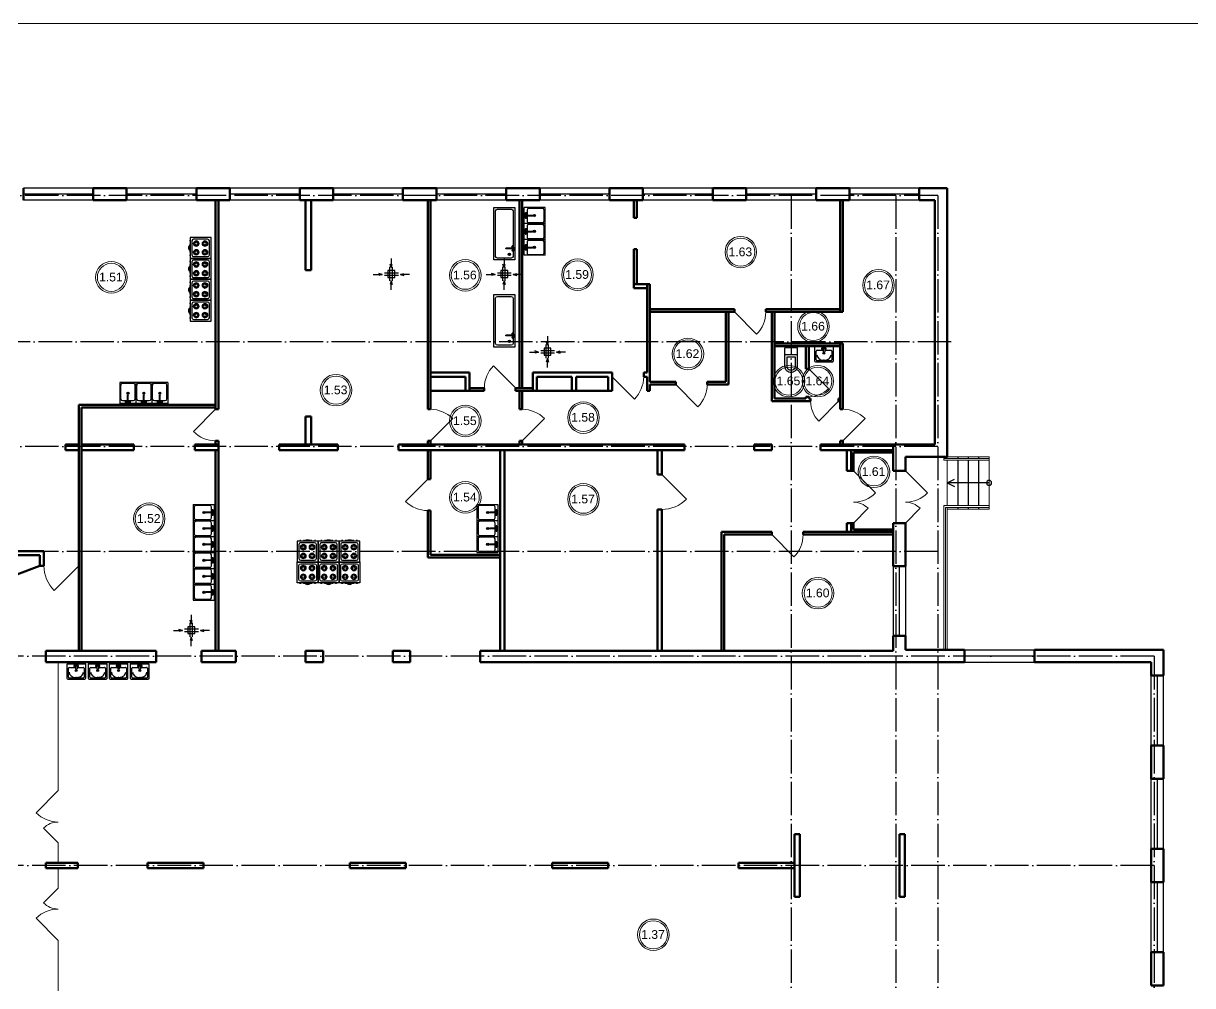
# Model space of a CAD drawing. Header units: millimetres. Extents: x 1982 to 10001982, y -1005230 to 4320529.
# Drawn here: x 2264955 to 2298470, y 1154784 to 1182350 of the extents above; entities that cross this region are included whole.
import ezdxf
from ezdxf.enums import TextEntityAlignment as Align

# ---------------------------------------------------------------- set-up
doc = ezdxf.new("R2010")
doc.units = ezdxf.units.MM
doc.linetypes.add('ACAD_ISO04W100', pattern=[30, 24, -3, 0, -3])
for name, color, linetype, lineweight in [('Level 50', 7, 'Continuous', 0), ('Двери', 250, 'Continuous', 5), ('Стены', 7, 'Continuous', 50)]:
    doc.layers.add(name, color=color, linetype=linetype, lineweight=lineweight)
for name, color, linetype in [('SANTEH', 7, 'Continuous'), ('Окна', 127, 'Continuous'), ('Оси', 30, 'Continuous'), ('размеры оси', 163, 'Continuous'), ('Сантехника', 7, 'Continuous')]:
    doc.layers.add(name, color=color, linetype=linetype)
doc.styles.add('Style-Arial', font='arial.ttf')

# ---------------------------------------------------------------- blocks, each defined once
blk = doc.blocks.new('Rac7')
at = {"color": 0}
for p, q in [((-39501, -24232), (-39501, -23830)), ((-39474, -23808), (-38988, -23808)), ((-39457, -23859), (-39457, -24115)), ((-39032, -23838), (-39430, -23838)), ((-39253, -24186), (-39253, -24094)), ((-39221, -23855), (-39241, -23855)), ((-39209, -24186), (-39209, -24094)), ((-39005, -24115), (-39005, -23859)), ((-39005, -23859), (-39005, -23859)), ((-38961, -23830), (-38961, -24232)), ((-38961, -24232), (-39501, -24232)), ((-39430, -24136), (-39253, -24136)), ((-39297, -24164), (-39253, -24164)), ((-39297, -24194), (-39297, -24164)), ((-39165, -24194), (-39297, -24194)), ((-39253, -24186), (-39209, -24186)), ((-39209, -24136), (-39032, -24136)), ((-39209, -24164), (-39165, -24164)), ((-39165, -24164), (-39165, -24194))]:
    blk.add_line(p, q, dxfattribs=at)
at = {"color": 0, "extrusion": (0, 0, -1)}
for centre, major_axis, start_param, end_param in [((-39474, -23830), (-27, 0), 0, 1.570796), ((-39430, -23859), (-27, 0), 0, 1.570796), ((-39430, -24115), (-27, 0), -1.570796, 0), ((-39241, -24007), (-194, 0), 0, 1.570796), ((-39231, -24104), (-25.3, 0), 0.552816, 2.588777), ((-39221, -24007), (-194, 0), 1.570796, 3.141593), ((-39032, -23859), (-27, 0), 1.570796, 3.141593), ((-39032, -24115), (-27, 0), -3.141593, -1.570796), ((-38988, -23830), (-27, 0), 1.570796, 3.141593)]:
    blk.add_ellipse(centre, major_axis=major_axis, ratio=0.785714, start_param=start_param, end_param=end_param, dxfattribs=at)
blk.add_ellipse((-39231, -24048), major_axis=(-27.9, 0), ratio=0.785714, dxfattribs=at)
blk = doc.blocks.new('WC With Cistern_103')
at = {"layer": 'SANTEH', "linetype": 'Continuous'}
for p, q in [((0, 170), (0, 700)), ((370, 700), (0, 700)), ((370, 170), (370, 700)), ((370, 500), (0, 500)), ((60, 425), (60, 170)), ((310, 425), (60, 425)), ((310, 170), (310, 425))]:
    blk.add_line(p, q, dxfattribs=at)
for points in [[(0, 170), (1, 151), (4, 133), (10, 115), (17, 97), (27, 81), (38, 66), (51, 52), (65, 40)], [(60, 170), (61, 158), (63, 146), (66, 135), (71, 124), (77, 114), (84, 104), (92, 96), (101, 88)], [(65, 40), (92, 23), (122, 10), (153, 3), (185, 0), (217, 3), (248, 10), (278, 23), (305, 40)], [(101, 88), (120, 76), (141, 67), (163, 62), (185, 60), (207, 62), (229, 67), (250, 76), (269, 88)], [(269, 88), (278, 96), (286, 104), (293, 114), (299, 124), (304, 135), (307, 146), (309, 158), (310, 170)], [(305, 40), (319, 52), (332, 66), (343, 81), (353, 97), (360, 115), (366, 133), (369, 151), (370, 170)]]:
    blk.add_lwpolyline(points, dxfattribs=at)
blk = doc.blocks.new('*U49')
at = {"layer": 'Level 50', "color": 7, "linetype": 'Continuous', "lineweight": 13}
blk.add_line((62.575, 29.2), (-61.075, 29.2), dxfattribs=at)
blk = doc.blocks.new('*U126')
at = {"layer": 'размеры оси', "color": 7}
for p, q in [((228, 300), (-229, 300)), ((-229, 300), (-229, -300)), ((-206, -170), (-206, 220)), ((156, 270), (-156, 270)), ((0, -39), (0, 24)), ((206, -170), (206, 220)), ((228, 300), (228, -300)), ((228, -300), (-229, -300)), ((-156, -220), (-8, -220)), ((-74, -251), (-75, -257)), ((-75, -257), (-74, -261)), ((-73, -245), (-74, -251)), ((-74, -261), (-74, -264)), ((-74, -264), (-72, -266)), ((-71, -270), (-74, -264)), ((-71, -239), (-73, -245)), ((-72, -266), (-70, -265)), ((-69, -234), (-71, -239)), ((-71, -270), (-69, -272)), ((-70, -265), (-67, -263)), ((-66, -230), (-69, -234)), ((-69, -272), (-66, -271)), ((-29, -272), (-69, -272)), ((-67, -263), (-65, -259)), ((-64, -228), (-66, -230)), ((-66, -271), (-63, -268)), ((-65, -259), (-63, -254)), ((-58, -224), (-64, -228)), ((-62, -227), (-64, -228)), ((-63, -254), (-61, -248)), ((-63, -268), (-60, -264)), ((-60, -229), (-62, -227)), ((-61, -248), (-60, -242)), ((-59, -232), (-60, -229)), ((-60, -242), (-59, -236)), ((-60, -264), (-57, -257)), ((-56, -224), (-58, -224)), ((-57, -257), (-55, -250)), ((-54, -225), (-56, -224)), ((-22, -243), (-56, -224)), ((-55, -250), (-53, -242)), ((-53, -229), (-54, -225)), ((-52, -235), (-53, -229)), ((-53, -242), (-52, -235)), ((-29, -272), (-28, -272)), ((-28, -272), (-26, -270)), ((-27, -271), (-26, -273)), ((-26, -270), (-24, -267)), ((-18, -272), (-26, -270)), ((-26, -273), (-22, -281)), ((-24, -267), (-22, -263)), ((23, -8), (-23, -8)), ((-20, -244), (-22, -243)), ((-22, -263), (-21, -259)), ((-22, -281), (-16, -287)), ((-21, -259), (-20, -254)), ((-16, -242), (-20, -246)), ((-20, -247), (-20, -244)), ((-12, -249), (-20, -247)), ((-20, -250), (-20, -247)), ((-20, -254), (-20, -250)), ((-8, -238), (-16, -242)), ((-16, -287), (-8, -291)), ((-12, -256), (-15, -265)), ((-15, -265), (-12, -273)), ((-8, -253), (-12, -256)), ((-12, -273), (-4, -279)), ((-10, -64), (-8, -59)), ((-8, -70), (-10, -64)), ((-8, -260), (-10, -265)), ((-10, -265), (-8, -270)), ((-8, -59), (-7, -54)), ((-8, -59), (-3, -55)), ((-8, -64), (-7, -60)), ((-8, -265), (-8, -64)), ((-8, -238), (-8, -238)), ((-8, -265), (-7, -270)), ((-8, -270), (-3, -274)), ((-8, -291), (0, -293)), ((-7, -54), (-2, -51)), ((-7, -60), (-2, -57)), ((-7, -270), (-2, -273)), ((-4, -279), (5, -279)), ((-3, -55), (4, -55)), ((-3, -274), (3, -274)), ((-2, -51), (3, -51)), ((-2, -57), (3, -57)), ((-2, -273), (3, -273)), ((0, -293), (9, -291)), ((3, -51), (7, -54)), ((3, -57), (7, -60)), ((3, -274), (8, -270)), ((3, -273), (7, -270)), ((4, -55), (9, -59)), ((5, -279), (12, -273)), ((9, -59), (7, -54)), ((7, -60), (9, -64)), ((7, -270), (9, -265)), ((8, -270), (10, -265)), ((9, -59), (11, -64)), ((9, -265), (9, -64)), ((11, -64), (9, -70)), ((9, -220), (156, -220)), ((17, -242), (9, -238)), ((9, -238), (9, -238)), ((12, -256), (9, -253)), ((10, -265), (9, -260)), ((9, -291), (17, -287)), ((15, -265), (12, -256)), ((12, -273), (15, -265)), ((13, -249), (20, -247)), ((21, -246), (17, -242)), ((17, -287), (23, -281)), ((19, -272), (26, -270)), ((21, -244), (20, -247)), ((20, -247), (20, -250)), ((20, -250), (21, -254)), ((22, -243), (21, -244)), ((21, -254), (22, -259)), ((22, -243), (56, -224)), ((22, -259), (23, -263)), ((23, -263), (25, -267)), ((23, -281), (27, -273)), ((25, -267), (27, -270)), ((27, -270), (28, -272)), ((27, -273), (27, -271)), ((28, -272), (30, -272)), ((30, -272), (69, -272)), ((54, -225), (53, -229)), ((53, -229), (53, -235)), ((53, -235), (54, -242)), ((56, -224), (54, -225)), ((54, -242), (55, -250)), ((55, -250), (58, -257)), ((59, -224), (56, -224)), ((58, -257), (61, -264)), ((59, -224), (64, -228)), ((60, -232), (59, -236)), ((59, -236), (60, -242)), ((61, -229), (60, -232)), ((60, -242), (61, -248)), ((62, -227), (61, -229)), ((61, -248), (63, -254)), ((61, -264), (64, -268)), ((64, -228), (62, -227)), ((63, -254), (66, -259)), ((67, -230), (64, -228)), ((64, -268), (67, -271)), ((66, -259), (68, -263)), ((69, -234), (67, -230)), ((67, -271), (69, -272)), ((68, -263), (70, -265)), ((71, -239), (69, -234)), ((69, -272), (71, -270)), ((70, -265), (73, -266)), ((73, -245), (71, -239)), ((71, -270), (74, -264)), ((75, -251), (73, -245)), ((73, -266), (74, -264)), ((74, -264), (75, -261)), ((75, -257), (75, -251)), ((75, -261), (75, -257))]:
    blk.add_line(p, q, dxfattribs=at)
for radius in [31.7, 22.6]:
    blk.add_circle((0, -8), radius, dxfattribs=at)
for centre, radius, start, end in [((-156, 220), 50, 90, 180), ((156, 220), 50, 360, 90), ((-156, -170), 50, 180, 270), ((-86, -234), 27.2, 355.1439, 4.8561), ((156, -170), 50, 270, 360)]:
    blk.add_arc(centre, radius, start, end, dxfattribs=at)
blk = doc.blocks.new('*U127')
at = {"layer": 'размеры оси', "color": 7}
for p, q in [((45, -419), (47, -415)), ((45, -425), (45, -419)), ((47, -429), (45, -425)), ((52, -413), (47, -415)), ((52, -430), (47, -429)), ((48, -419), (52, -413)), ((48, -425), (48, -419)), ((52, -430), (48, -425)), ((50, -419), (53, -415)), ((50, -425), (50, -419)), ((53, -429), (50, -425)), ((52, -413), (58, -411)), ((58, -432), (52, -430)), ((53, -415), (58, -413)), ((58, -430), (53, -429)), ((58, -411), (63, -413)), ((258, -413), (58, -413)), ((258, -430), (58, -430)), ((63, -430), (58, -432)), ((124, -590), (169, -590)), ((146, -558), (146, -622)), ((217, -363), (221, -358)), ((217, -363), (217, -366)), ((217, -366), (219, -368)), ((236, -400), (217, -366)), ((236, -444), (217, -478)), ((219, -476), (217, -478)), ((217, -478), (217, -481)), ((217, -481), (221, -486)), ((219, -368), (223, -369)), ((223, -475), (219, -476)), ((221, -358), (220, -360)), ((220, -360), (222, -362)), ((222, -482), (220, -484)), ((220, -484), (221, -486)), ((223, -356), (221, -358)), ((221, -486), (223, -488)), ((222, -362), (225, -363)), ((225, -481), (222, -482)), ((227, -353), (223, -356)), ((223, -369), (228, -369)), ((228, -475), (223, -475)), ((223, -488), (227, -491)), ((225, -363), (230, -363)), ((232, -351), (227, -353)), ((227, -491), (232, -493)), ((228, -369), (235, -369)), ((235, -475), (228, -475)), ((230, -363), (235, -362)), ((235, -482), (230, -481)), ((235, -405), (231, -413)), ((231, -413), (231, -413)), ((231, -430), (231, -431)), ((231, -431), (235, -438)), ((238, -349), (232, -351)), ((232, -493), (238, -495)), ((235, -362), (241, -361)), ((235, -369), (243, -367)), ((239, -402), (235, -405)), ((235, -438), (239, -442)), ((243, -477), (235, -475)), ((241, -483), (235, -482)), ((236, -400), (237, -401)), ((237, -443), (236, -444)), ((237, -401), (240, -402)), ((240, -442), (237, -443)), ((244, -348), (238, -349)), ((238, -495), (244, -496)), ((242, -409), (240, -402)), ((240, -402), (243, -402)), ((242, -434), (240, -442)), ((243, -442), (240, -442)), ((241, -361), (247, -359)), ((247, -485), (241, -483)), ((243, -367), (250, -365)), ((243, -402), (247, -402)), ((247, -442), (243, -442)), ((250, -479), (243, -477)), ((250, -347), (244, -348)), ((244, -496), (250, -497)), ((249, -410), (246, -413)), ((246, -430), (249, -434)), ((247, -359), (252, -357)), ((247, -402), (252, -401)), ((252, -443), (247, -442)), ((252, -487), (247, -485)), ((258, -407), (249, -410)), ((249, -434), (258, -437)), ((254, -347), (250, -347)), ((250, -365), (257, -362)), ((257, -482), (250, -479)), ((250, -497), (254, -497)), ((252, -357), (256, -354)), ((252, -401), (256, -399)), ((256, -445), (252, -443)), ((256, -490), (252, -487)), ((258, -412), (253, -413)), ((253, -430), (258, -432)), ((258, -348), (254, -347)), ((254, -497), (258, -496)), ((256, -354), (259, -352)), ((256, -399), (260, -398)), ((260, -446), (256, -445)), ((259, -492), (256, -490)), ((257, -362), (262, -359)), ((262, -485), (257, -482)), ((259, -350), (258, -348)), ((263, -351), (258, -348)), ((267, -410), (258, -407)), ((264, -414), (258, -412)), ((263, -415), (258, -413)), ((258, -430), (263, -429)), ((258, -432), (264, -430)), ((258, -437), (267, -434)), ((263, -493), (258, -496)), ((258, -496), (259, -494)), ((259, -352), (259, -350)), ((259, -494), (259, -492)), ((260, -398), (263, -396)), ((263, -448), (260, -446)), ((262, -359), (265, -356)), ((265, -488), (262, -485)), ((265, -353), (263, -351)), ((263, -396), (265, -394)), ((265, -403), (263, -396)), ((266, -419), (263, -415)), ((263, -429), (266, -425)), ((265, -441), (263, -448)), ((265, -450), (263, -448)), ((263, -493), (265, -491)), ((266, -395), (264, -395)), ((267, -419), (264, -414)), ((264, -430), (267, -425)), ((264, -449), (266, -449)), ((265, -356), (265, -353)), ((265, -392), (265, -353)), ((265, -394), (265, -392)), ((265, -452), (265, -450)), ((265, -452), (265, -491)), ((265, -491), (265, -488)), ((274, -399), (266, -395)), ((266, -425), (266, -419)), ((266, -449), (274, -445)), ((272, -417), (267, -410)), ((267, -425), (267, -419)), ((267, -434), (272, -427)), ((272, -427), (272, -417)), ((280, -405), (274, -399)), ((274, -445), (280, -438)), ((284, -413), (280, -405)), ((280, -438), (284, -431)), ((286, -422), (284, -413)), ((284, -431), (286, -422))]:
    blk.add_line(p, q, dxfattribs=at)
at = {"layer": 'размеры оси', "color": 7, "flags": 128}
for points in [[(-200, 700), (200, 700)], [(-250, -650), (-250, 650)], [(250, 650), (250, -650)], [(200, -700), (-200, -700)]]:
    blk.add_lwpolyline(points, dxfattribs=at)
at = {"layer": 'размеры оси', "color": 7}
for radius in [31.7, 22.6]:
    blk.add_circle((146, -590), radius, dxfattribs=at)
at = {"layer": 'размеры оси', "color": 7, "extrusion": (0, 0, -1)}
for centre, start, end in [((200, 650), 0, 90), ((-200, 650), 90, 180), ((200, -650), 270, 0), ((-200, -650), 180, 270)]:
    blk.add_arc(centre, 50, start, end, dxfattribs=at)
at = {"layer": 'размеры оси', "color": 7}
blk.add_arc((227, -508), 27.2, 85.1439, 94.8561, dxfattribs=at)
blk.add_3dface([(300, 750), (300, -750), (-300, -750), (-300, 750)], dxfattribs=at)
blk = doc.blocks.new('*U128')
at = {"layer": 'размеры оси', "color": 7}
for p, q in [((-6, 449), (-6, 191)), ((-259, -5), (-361, 25)), ((-196, 42), (203, 42)), ((-39, -186), (-39, 212)), ((-6, 191), (-36, 293)), ((-6, 191), (24, 293)), ((31, -186), (31, 212)), ((259, -5), (361, 25)), ((-517, -5), (-259, -5)), ((-259, -5), (-361, -35)), ((-196, -29), (203, -29)), ((-6, -191), (-36, -293)), ((-6, -449), (-6, -191)), ((-6, -191), (24, -293)), ((517, -5), (259, -5)), ((259, -5), (361, -35))]:
    blk.add_line(p, q, dxfattribs=at)
blk.add_3dface([(-102, -94), (98, -94), (98, 106), (-102, 106)], dxfattribs=at)
blk = doc.blocks.new('*U129')
at = {"layer": 'размеры оси', "color": 7}
for p, q in [((-300, 320), (-300, -280)), ((300, 320), (-300, 320)), ((-250, 220), (-250, -180)), ((200, 270), (-200, 270)), ((250, -180), (250, 220)), ((300, -280), (300, 320)), ((-300, -280), (300, -280)), ((-226, -280), (-226, -292)), ((-226, -292), (-195, -292)), ((-222, -292), (-222, -280)), ((-210, -292), (-210, -280)), ((-200, -230), (200, -230)), ((-199, -292), (-199, -280)), ((-195, -292), (-195, -280)), ((-121, -280), (-121, -292)), ((-121, -292), (-89, -292)), ((-116, -292), (-116, -280)), ((-105, -292), (-105, -280)), ((-94, -292), (-94, -280)), ((-89, -292), (-89, -280)), ((-77, -291), (-80, -280)), ((-60, -306), (-77, -291)), ((-63, -287), (-66, -280)), ((-47, -299), (-63, -287)), ((-33, -316), (-60, -306)), ((-25, -306), (-47, -299)), ((0, -320), (-33, -316)), ((0, -309), (-25, -306)), ((-16, -280), (-16, -292)), ((-16, -292), (16, -292)), ((-11, -292), (-11, -280)), ((0, -292), (0, -280)), ((25, -306), (0, -309)), ((33, -316), (0, -320)), ((11, -292), (11, -280)), ((16, -292), (16, -280)), ((47, -299), (25, -306)), ((60, -306), (33, -316)), ((63, -287), (47, -299)), ((77, -291), (60, -306)), ((66, -280), (63, -287)), ((77, -291), (80, -280)), ((89, -280), (89, -292)), ((89, -292), (121, -292)), ((94, -292), (94, -280)), ((105, -292), (105, -280)), ((116, -292), (116, -280)), ((121, -292), (121, -280)), ((195, -280), (195, -292)), ((195, -292), (226, -292)), ((199, -292), (199, -280)), ((211, -292), (211, -280)), ((222, -292), (222, -280)), ((226, -292), (226, -280))]:
    blk.add_line(p, q, dxfattribs=at)
for centre in [(-125, 145), (125, 145), (-125, -105), (125, -105)]:
    blk.add_circle(centre, 75, dxfattribs=at)
for centre, radius, start, end in [((-200, 220), 50, 90, 180), ((-125, 145), 73.8, 90, 270), ((-125, 145), 41.3, 90, 270), ((-125, 145), 73.8, 270, 90), ((-125, 145), 41.3, 270, 90), ((125, 145), 73.8, 90, 270), ((125, 145), 41.3, 90, 270), ((125, 145), 73.8, 270, 90), ((125, 145), 41.3, 270, 90), ((200, 220), 50, 0, 90), ((-200, -180), 50, 180, 270), ((-125, -105), 73.8, 90, 270), ((-125, -105), 41.3, 90, 270), ((-125, -105), 73.8, 270, 90), ((-125, -105), 41.3, 270, 90), ((125, -105), 73.8, 90, 270), ((125, -105), 41.3, 90, 270), ((125, -105), 73.8, 270, 90), ((125, -105), 41.3, 270, 90), ((200, -180), 50, 270, 0)]:
    blk.add_arc(centre, radius, start, end, dxfattribs=at)

msp = doc.modelspace()

# ---------------------------------------------------------------- linework, layer by layer
for p, q in [((2291735.446, 1169934.059), (2291735.446, 1169884.059)), ((2291735.446, 1169834.059), (2291735.446, 1168534.059)), ((2292035.446, 1169934.059), (2292035.446, 1169884.059)), ((2292035.446, 1169834.059), (2292035.446, 1168534.059)), ((2292335.446, 1169934.059), (2292335.446, 1169884.059)), ((2292335.446, 1169834.059), (2292335.446, 1168534.059)), ((2291435.446, 1169184.059), (2291645.464, 1169290.138)), ((2292635.446, 1169184.059), (2291435.446, 1169184.059)), ((2291435.446, 1169184.059), (2291645.464, 1169077.98)), ((2291735.446, 1168484.059), (2291735.446, 1168434.059)), ((2292035.446, 1168484.059), (2292035.446, 1168434.059)), ((2292335.446, 1168484.059), (2292335.446, 1168434.059)), ((2291435.446, 1164404.059), (2292335.446, 1164404.059))]:
    msp.add_line(p, q)
at = {"color": 7, "linetype": 'Continuous', "lineweight": 13}
for centre, radius in [((2285519.135, 1175797.153), 452.013), ((2285519.135, 1175797.153), 402.013), ((2267477.155, 1175074.804), 452.013), ((2267477.155, 1175074.804), 402.013), ((2277622.368, 1175134.225), 452.013), ((2277622.368, 1175134.225), 402.013), ((2280839.22, 1175148.956), 452.013), ((2280839.22, 1175148.956), 402.013), ((2289466.838, 1174850.513), 452.013), ((2289466.838, 1174850.513), 402.013), ((2287601.56, 1173667.181), 452.013), ((2287601.56, 1173667.181), 402.013), ((2284003.229, 1172881.43), 452.013), ((2284003.229, 1172881.43), 402.013), ((2286898.67, 1172099.883), 452.013), ((2286898.67, 1172099.883), 402.013), ((2287726.794, 1172099.883), 452.013), ((2287726.794, 1172099.883), 402.013), ((2273917.404, 1171841.925), 452.013), ((2273917.404, 1171841.925), 402.013), ((2277622.368, 1170959.479), 452.013), ((2277622.368, 1170959.479), 402.013), ((2281009.714, 1171057.799), 452.013), ((2281009.714, 1171057.799), 402.013), ((2289336.597, 1169501.711), 452.013), ((2289336.597, 1169501.711), 402.013), ((2277622.368, 1168771.921), 452.013), ((2277622.368, 1168771.921), 402.013), ((2281009.714, 1168716.816), 452.013), ((2281009.714, 1168716.816), 402.013), ((2268561.791, 1168159.026), 452.013), ((2268561.791, 1168159.026), 402.013), ((2287734.495, 1166026.747), 452.013), ((2287734.495, 1166026.747), 402.013), ((2283014.978, 1156240.072), 452.013), ((2283014.978, 1156240.072), 402.013)]:
    msp.add_circle(centre, radius, dxfattribs=at)
at = {"extrusion": (0, 0, -1)}
msp.add_circle((-2292635.446, 1169184.059), 73.64, dxfattribs=at)
at = {"layer": 'Двери'}
for p, q in [((2285335.446, 1174084.059), (2285971.842, 1173447.663)), ((2279069.058, 1171904.059), (2278432.662, 1172540.455)), ((2287465.446, 1172454.059), (2288031.132, 1171888.374)), ((2281835.446, 1172224.059), (2282471.842, 1171587.663)), ((2283655.446, 1172004.059), (2284291.842, 1171367.663)), ((2288319.058, 1171524.059), (2287753.372, 1170958.374)), ((2270465.446, 1171294.059), (2269829.05, 1170657.663)), ((2276625.446, 1170394.059), (2277261.842, 1171030.455)), ((2279255.446, 1170394.059), (2279891.842, 1171030.455)), ((2288445.446, 1170394.059), (2289081.842, 1171030.455)), ((2283255.446, 1169424.059), (2283962.553, 1168716.953)), ((2288745.446, 1169534.059), (2289381.842, 1168897.663)), ((2290235.446, 1169534.059), (2290871.842, 1168897.663)), ((2276545.446, 1169294.059), (2275909.05, 1168657.663)), ((2288745.446, 1168034.059), (2289169.71, 1168458.323)), ((2290235.446, 1168034.059), (2290659.71, 1168458.323)), ((2286405.446, 1167704.059), (2287041.842, 1167067.663)), ((2286405.446, 1167704.059), (2287041.842, 1167067.663)), ((2266545.446, 1166814.067), (2265838.339, 1166106.961)), ((2265955.446, 1160370.549), (2265955.446, 1164054.059)), ((2265955.446, 1160370.549), (2265319.05, 1159734.153)), ((2265955.446, 1158870.549), (2265531.182, 1159294.813)), ((2265955.446, 1158304.059), (2265955.446, 1158870.549)), ((2265955.446, 1157577.569), (2265955.446, 1158144.059)), ((2265955.446, 1157577.569), (2265531.182, 1157153.305)), ((2265955.446, 1156077.569), (2265319.05, 1156713.965)), ((2265955.446, 1152394.059), (2265955.446, 1156077.569))]:
    msp.add_line(p, q, dxfattribs=at)
for centre, radius, start, end in [((2285335.446, 1174084.059), 900, 315, 0), ((2279069.058, 1171904.059), 900, 135, 180), ((2281835.446, 1172224.059), 900, 315, 0), ((2283655.446, 1172004.059), 900, 315, 0), ((2287465.446, 1172454.059), 800, 270, 315), ((2288319.058, 1171524.059), 800, 180, 225), ((2276625.446, 1170394.059), 900, 45, 90), ((2279255.446, 1170394.059), 900, 45, 90), ((2288445.446, 1170394.059), 900, 45, 90), ((2270465.446, 1171294.059), 900, 225, 270), ((2276545.446, 1169294.059), 900, 225, 270), ((2283255.446, 1169424.059), 1000, 270, 315), ((2288745.446, 1169534.059), 900, 270, 315), ((2290235.446, 1169534.059), 900, 270, 315), ((2288745.446, 1168034.059), 600, 45, 90), ((2290235.446, 1168034.059), 600, 45, 90), ((2286405.446, 1167704.059), 900, 315, 0), ((2286405.446, 1167704.059), 900, 315, 0), ((2266545.446, 1166814.067), 1000, 180, 225), ((2265955.446, 1160370.549), 900, 225, 270), ((2265955.446, 1158870.549), 600, 90, 135), ((2265955.446, 1156077.569), 900, 90, 135), ((2265955.446, 1157577.569), 600, 225, 270)]:
    msp.add_arc(centre, radius, start, end, dxfattribs=at)
at = {"layer": 'Окна'}
for p, q in [((2266955.446, 1177634.059), (2264955.446, 1177634.059)), ((2266955.446, 1177459.059), (2264955.446, 1177459.059)), ((2269915.446, 1177634.059), (2267915.446, 1177634.059)), ((2269915.446, 1177459.059), (2267915.446, 1177459.059)), ((2272875.446, 1177634.059), (2270875.446, 1177634.059)), ((2272875.446, 1177459.059), (2270875.446, 1177459.059)), ((2275835.446, 1177634.059), (2273835.446, 1177634.059)), ((2275835.446, 1177459.059), (2273835.446, 1177459.059)), ((2278795.446, 1177634.059), (2276795.446, 1177634.059)), ((2278795.446, 1177459.059), (2276795.446, 1177459.059)), ((2281755.446, 1177634.059), (2279755.446, 1177634.059)), ((2281755.446, 1177459.059), (2279755.446, 1177459.059)), ((2284715.446, 1177634.059), (2282715.446, 1177634.059)), ((2284715.446, 1177459.059), (2282715.446, 1177459.059)), ((2287675.446, 1177634.059), (2285675.446, 1177634.059)), ((2287675.446, 1177459.059), (2285675.446, 1177459.059)), ((2290635.446, 1177634.059), (2288635.446, 1177634.059)), ((2290635.446, 1177459.059), (2288635.446, 1177459.059)), ((2266955.446, 1177284.059), (2264955.446, 1177284.059)), ((2269915.446, 1177284.059), (2267915.446, 1177284.059)), ((2272875.446, 1177284.059), (2270875.446, 1177284.059)), ((2275835.446, 1177284.059), (2273835.446, 1177284.059)), ((2278795.446, 1177284.059), (2276795.446, 1177284.059)), ((2281755.446, 1177284.059), (2279755.446, 1177284.059)), ((2284715.446, 1177284.059), (2282715.446, 1177284.059)), ((2287675.446, 1177284.059), (2285675.446, 1177284.059)), ((2290635.446, 1177284.059), (2288635.446, 1177284.059)), ((2289885.446, 1167534.059), (2289885.446, 1168034.059)), ((2290235.446, 1167534.059), (2290235.446, 1168034.059)), ((2289885.446, 1166804.059), (2289885.446, 1164804.059)), ((2290060.446, 1166804.059), (2290060.446, 1164804.059)), ((2290235.446, 1166804.059), (2290235.446, 1164804.059)), ((2291935.446, 1164404.059), (2293935.446, 1164404.059)), ((2291935.446, 1164229.059), (2293935.446, 1164229.059)), ((2291935.446, 1164054.059), (2293935.446, 1164054.059)), ((2297285.446, 1161664.059), (2297285.446, 1163664.059)), ((2297460.446, 1161664.059), (2297460.446, 1163664.059)), ((2297635.446, 1161664.059), (2297635.446, 1163664.059)), ((2297285.446, 1158704.059), (2297285.446, 1160704.059)), ((2297460.446, 1158704.059), (2297460.446, 1160704.059)), ((2297635.446, 1158704.059), (2297635.446, 1160704.059)), ((2297285.446, 1155744.059), (2297285.446, 1157744.059)), ((2297460.446, 1155744.059), (2297460.446, 1157744.059)), ((2297635.446, 1155744.059), (2297635.446, 1157744.059))]:
    msp.add_line(p, q, dxfattribs=at)
at = {"layer": 'Оси', "linetype": 'ACAD_ISO04W100', "ltscale": 40}
for p, q in [((2291165.446, 1177424.059), (2206815.749, 1177424.059)), ((2286965.446, 1177424.059), (2286965.446, 1133402.682)), ((2289965.446, 1177424.059), (2289965.446, 1133402.682)), ((2291165.446, 1177424.059), (2291165.446, 1133402.682)), ((2291551.346, 1173224.059), (2206815.749, 1173224.059)), ((2291165.446, 1170224.059), (2206815.749, 1170224.059)), ((2291165.446, 1167224.059), (2206815.749, 1167224.059)), ((2297365.446, 1164224.059), (2206815.749, 1164224.059)), ((2297365.446, 1164224.059), (2297365.446, 1133402.682)), ((2297365.446, 1158224.059), (2206815.749, 1158224.059))]:
    msp.add_line(p, q, dxfattribs=at)
at = {"layer": 'размеры оси', "color": 7, "lineweight": 13}
for p, q in [((2291335.446, 1169884.059), (2292635.446, 1169884.059)), ((2291335.446, 1169834.059), (2291335.446, 1169884.059)), ((2291335.446, 1169834.059), (2292635.446, 1169834.059)), ((2291435.446, 1169934.059), (2292635.446, 1169934.059)), ((2291435.446, 1169934.059), (2291435.446, 1169884.059)), ((2291435.446, 1169834.059), (2291435.446, 1168534.059)), ((2292635.446, 1169934.059), (2292635.446, 1168434.059)), ((2291335.446, 1168534.059), (2292635.446, 1168534.059)), ((2291335.446, 1168534.059), (2291335.446, 1164404.059)), ((2291385.446, 1168484.059), (2292635.446, 1168484.059)), ((2291385.446, 1168484.059), (2291385.446, 1164404.059)), ((2291435.446, 1168484.059), (2291435.446, 1164404.059)), ((2291435.446, 1168434.059), (2292635.446, 1168434.059))]:
    msp.add_line(p, q, dxfattribs=at)
at = {"layer": 'Стены'}
for p, q in [((2264955.446, 1177284.059), (2264955.446, 1177634.059)), ((2267915.446, 1177634.059), (2266955.446, 1177634.059)), ((2266955.446, 1177284.059), (2266955.446, 1177634.059)), ((2267915.446, 1177284.059), (2267915.446, 1177634.059)), ((2270875.446, 1177634.059), (2269915.446, 1177634.059)), ((2269915.446, 1177284.059), (2269915.446, 1177634.059)), ((2270875.446, 1177284.059), (2270875.446, 1177634.059)), ((2273835.446, 1177634.059), (2272875.446, 1177634.059)), ((2272875.446, 1177284.059), (2272875.446, 1177634.059)), ((2273835.446, 1177284.059), (2273835.446, 1177634.059)), ((2276795.446, 1177634.059), (2275835.446, 1177634.059)), ((2275835.446, 1177284.059), (2275835.446, 1177634.059)), ((2276795.446, 1177284.059), (2276795.446, 1177634.059)), ((2279755.446, 1177634.059), (2278795.446, 1177634.059)), ((2278795.446, 1177284.059), (2278795.446, 1177634.059)), ((2279755.446, 1177284.059), (2279755.446, 1177634.059)), ((2282715.446, 1177634.059), (2281755.446, 1177634.059)), ((2281755.446, 1177284.059), (2281755.446, 1177634.059)), ((2282715.446, 1177284.059), (2282715.446, 1177634.059)), ((2285675.446, 1177634.059), (2284715.446, 1177634.059)), ((2284715.446, 1177284.059), (2284715.446, 1177634.059)), ((2285675.446, 1177284.059), (2285675.446, 1177634.059)), ((2288635.446, 1177634.059), (2287675.446, 1177634.059)), ((2287675.446, 1177284.059), (2287675.446, 1177634.059)), ((2288635.446, 1177284.059), (2288635.446, 1177634.059)), ((2291435.446, 1177634.059), (2290635.446, 1177634.059)), ((2290635.446, 1177284.059), (2290635.446, 1177634.059)), ((2291435.446, 1177634.059), (2291435.446, 1169934.059)), ((2267915.446, 1177284.059), (2266955.446, 1177284.059)), ((2270875.446, 1177284.059), (2269915.446, 1177284.059)), ((2270465.446, 1177284.059), (2270465.446, 1171294.059)), ((2270545.446, 1177284.059), (2270545.446, 1171294.059)), ((2273835.446, 1177284.059), (2272875.446, 1177284.059)), ((2273045.446, 1177284.059), (2273045.446, 1175284.059)), ((2273205.446, 1177284.059), (2273205.446, 1175284.059)), ((2276795.446, 1177284.059), (2275835.446, 1177284.059)), ((2276545.446, 1177284.059), (2276545.446, 1171294.059)), ((2276625.446, 1177284.059), (2276625.446, 1171294.059)), ((2279755.446, 1177284.059), (2278795.446, 1177284.059)), ((2279175.446, 1177284.059), (2279175.446, 1171904.059)), ((2279255.446, 1177284.059), (2279255.446, 1171904.059)), ((2282715.446, 1177284.059), (2281755.446, 1177284.059)), ((2282455.446, 1177284.059), (2282455.446, 1176784.059)), ((2282535.446, 1177284.059), (2282535.446, 1176784.059)), ((2285675.446, 1177284.059), (2284715.446, 1177284.059)), ((2288635.446, 1177284.059), (2287675.446, 1177284.059)), ((2288365.446, 1177284.059), (2288365.446, 1174084.059)), ((2288445.446, 1177284.059), (2288445.446, 1174084.059)), ((2291085.446, 1177284.059), (2290635.446, 1177284.059)), ((2291085.446, 1177284.059), (2291085.446, 1170284.059)), ((2282535.446, 1176784.059), (2282455.446, 1176784.059)), ((2282455.446, 1175884.059), (2282455.446, 1174764.059)), ((2282535.446, 1175884.059), (2282455.446, 1175884.059)), ((2282535.446, 1175884.059), (2282535.446, 1174884.059)), ((2273205.446, 1175284.059), (2273045.446, 1175284.059)), ((2282915.446, 1174884.059), (2282455.446, 1174884.059)), ((2282835.446, 1174764.059), (2282455.446, 1174764.059)), ((2282835.446, 1174884.059), (2282835.446, 1172344.059)), ((2282915.446, 1174884.059), (2282915.446, 1172084.059)), ((2285335.446, 1174164.059), (2282915.446, 1174164.059)), ((2285335.446, 1174084.059), (2282915.446, 1174084.059)), ((2285085.446, 1174084.059), (2285085.446, 1172084.059)), ((2285165.446, 1174084.059), (2285165.446, 1172004.059)), ((2285335.446, 1174084.059), (2285335.446, 1174164.059)), ((2288365.446, 1174164.059), (2286235.446, 1174164.059)), ((2286235.446, 1174084.059), (2286235.446, 1174164.059)), ((2288365.446, 1174084.059), (2286235.446, 1174084.059)), ((2286405.446, 1174084.059), (2286405.446, 1171524.059)), ((2286485.446, 1174084.059), (2286485.446, 1171604.059)), ((2288365.446, 1174084.059), (2288445.446, 1174084.059)), ((2288365.446, 1173184.059), (2286485.446, 1173184.059)), ((2288365.446, 1173104.059), (2286485.446, 1173104.059)), ((2287385.446, 1173104.059), (2287385.446, 1172454.059)), ((2287465.446, 1173104.059), (2287465.446, 1172454.059)), ((2288365.446, 1173184.059), (2288365.446, 1171294.059)), ((2288365.446, 1173184.059), (2288445.446, 1173184.059)), ((2288445.446, 1173184.059), (2288445.446, 1171294.059)), ((2277745.446, 1172344.059), (2276625.446, 1172344.059)), ((2277745.446, 1172344.059), (2277745.446, 1171824.059)), ((2281835.446, 1172344.059), (2279555.446, 1172344.059)), ((2279555.446, 1171824.059), (2279555.446, 1172344.059)), ((2281835.446, 1172344.059), (2281835.446, 1172224.059)), ((2282835.446, 1172344.059), (2282735.446, 1172344.059)), ((2282735.446, 1172344.059), (2282735.446, 1172224.059)), ((2287465.446, 1172454.059), (2287385.446, 1172454.059)), ((2277625.446, 1172224.059), (2276625.446, 1172224.059)), ((2277625.446, 1172224.059), (2277625.446, 1171824.059)), ((2280675.446, 1172224.059), (2279675.446, 1172224.059)), ((2279675.446, 1171824.059), (2279675.446, 1172224.059)), ((2280675.446, 1172224.059), (2280675.446, 1171824.059)), ((2281715.446, 1172224.059), (2280795.446, 1172224.059)), ((2280795.446, 1172224.059), (2280795.446, 1171824.059)), ((2281715.446, 1172224.059), (2281715.446, 1171824.059)), ((2281835.446, 1172224.059), (2281835.446, 1171824.059)), ((2282835.446, 1172224.059), (2282735.446, 1172224.059)), ((2282835.446, 1172224.059), (2282835.446, 1171824.059)), ((2283655.446, 1172084.059), (2282915.446, 1172084.059)), ((2283655.446, 1172004.059), (2282915.446, 1172004.059)), ((2282915.446, 1172004.059), (2282915.446, 1171824.059)), ((2283655.446, 1172084.059), (2283655.446, 1172004.059)), ((2285085.446, 1172084.059), (2284555.446, 1172084.059)), ((2284555.446, 1172084.059), (2284555.446, 1172004.059)), ((2285165.446, 1172004.059), (2284555.446, 1172004.059)), ((2278165.446, 1171824.059), (2276625.446, 1171824.059)), ((2278165.446, 1171904.059), (2277745.446, 1171904.059)), ((2278165.446, 1171904.059), (2278165.446, 1171824.059)), ((2279555.446, 1171904.059), (2279065.446, 1171904.059)), ((2279065.446, 1171904.059), (2279065.446, 1171824.059)), ((2279555.446, 1171824.059), (2279065.446, 1171824.059)), ((2279175.446, 1171824.059), (2279175.446, 1171294.059)), ((2279255.446, 1171824.059), (2279255.446, 1171294.059)), ((2281835.446, 1171824.059), (2279555.446, 1171824.059)), ((2282915.446, 1171824.059), (2282835.446, 1171824.059)), ((2270465.446, 1171424.059), (2266545.446, 1171424.059)), ((2266545.446, 1171424.059), (2266545.446, 1164374.059)), ((2270465.446, 1171344.059), (2266625.446, 1171344.059)), ((2266625.446, 1171344.059), (2266625.446, 1164374.059)), ((2287515.446, 1171524.059), (2286405.446, 1171524.059)), ((2287385.446, 1171604.059), (2286485.446, 1171604.059)), ((2287385.446, 1171654.059), (2287385.446, 1171604.059)), ((2287465.446, 1171654.059), (2287385.446, 1171654.059)), ((2287465.446, 1171654.059), (2287465.446, 1171604.059)), ((2287515.446, 1171604.059), (2287465.446, 1171604.059)), ((2287515.446, 1171604.059), (2287515.446, 1171524.059)), ((2288365.446, 1171604.059), (2288315.446, 1171604.059)), ((2288315.446, 1171604.059), (2288315.446, 1171524.059)), ((2288365.446, 1171524.059), (2288315.446, 1171524.059)), ((2270545.446, 1171294.059), (2270465.446, 1171294.059)), ((2273205.446, 1171084.059), (2273045.446, 1171084.059)), ((2273045.446, 1171084.059), (2273045.446, 1170284.059)), ((2273205.446, 1171084.059), (2273205.446, 1170284.059)), ((2276625.446, 1171294.059), (2276545.446, 1171294.059)), ((2279255.446, 1171294.059), (2279175.446, 1171294.059)), ((2288445.446, 1171294.059), (2288365.446, 1171294.059)), ((2270545.446, 1170394.059), (2270465.446, 1170394.059)), ((2270465.446, 1170394.059), (2270465.446, 1170284.059)), ((2270545.446, 1170394.059), (2270545.446, 1164374.059)), ((2276545.446, 1170394.059), (2276545.446, 1170284.059)), ((2276625.446, 1170394.059), (2276545.446, 1170394.059)), ((2276625.446, 1170394.059), (2276625.446, 1170284.059)), ((2279175.446, 1170394.059), (2279175.446, 1170284.059)), ((2279255.446, 1170394.059), (2279175.446, 1170394.059)), ((2279255.446, 1170394.059), (2279255.446, 1170284.059)), ((2288365.446, 1170394.059), (2288365.446, 1170284.059)), ((2288445.446, 1170394.059), (2288365.446, 1170394.059)), ((2288445.446, 1170394.059), (2288445.446, 1170284.059)), ((2266160.446, 1170284.059), (2266545.446, 1170284.059)), ((2266160.446, 1170284.059), (2266160.446, 1170124.059)), ((2266160.446, 1170124.059), (2266545.446, 1170124.059)), ((2266625.446, 1170284.059), (2268125.446, 1170284.059)), ((2266625.446, 1170124.059), (2268125.446, 1170124.059)), ((2268125.446, 1170284.059), (2268125.446, 1170124.059)), ((2269865.446, 1170284.059), (2269865.446, 1170124.059)), ((2269865.446, 1170284.059), (2270545.446, 1170284.059)), ((2269865.446, 1170124.059), (2270545.446, 1170124.059)), ((2270465.446, 1170124.059), (2270465.446, 1164374.059)), ((2272285.446, 1170284.059), (2272285.446, 1170124.059)), ((2272285.446, 1170284.059), (2273965.446, 1170284.059)), ((2272285.446, 1170124.059), (2273965.446, 1170124.059)), ((2273965.446, 1170284.059), (2273965.446, 1170124.059)), ((2275705.446, 1170284.059), (2283905.446, 1170284.059)), ((2275705.446, 1170284.059), (2275705.446, 1170124.059)), ((2275705.446, 1170124.059), (2283905.446, 1170124.059)), ((2276545.446, 1170124.059), (2276545.446, 1169294.059)), ((2276625.446, 1170124.059), (2276625.446, 1169294.059)), ((2278625.446, 1170124.059), (2278625.446, 1164374.059)), ((2278745.446, 1170124.059), (2278745.446, 1164374.059)), ((2283135.446, 1169424.059), (2283135.446, 1170124.059)), ((2283255.446, 1169424.059), (2283255.446, 1170124.059)), ((2283905.446, 1170284.059), (2283905.446, 1170124.059)), ((2285905.446, 1170284.059), (2286405.446, 1170284.059)), ((2285905.446, 1170284.059), (2285905.446, 1170124.059)), ((2285905.446, 1170124.059), (2286405.446, 1170124.059)), ((2286405.446, 1170284.059), (2286405.446, 1170124.059)), ((2287805.446, 1170284.059), (2291085.446, 1170284.059)), ((2287805.446, 1170284.059), (2287805.446, 1170124.059)), ((2287805.446, 1170124.059), (2289885.446, 1170124.059)), ((2288560.446, 1169534.059), (2288560.446, 1170124.059)), ((2288680.446, 1169534.059), (2288680.446, 1170124.059)), ((2288745.446, 1169534.059), (2288745.446, 1170059.059)), ((2288745.446, 1170059.059), (2289885.446, 1170059.059)), ((2289885.446, 1169534.059), (2289885.446, 1170284.059)), ((2291435.446, 1169934.059), (2290235.446, 1169934.059)), ((2290235.446, 1169534.059), (2290235.446, 1169934.059)), ((2283135.446, 1169424.059), (2283255.446, 1169424.059)), ((2288745.446, 1169534.059), (2288560.446, 1169534.059)), ((2289885.446, 1169534.059), (2290235.446, 1169534.059)), ((2276625.446, 1169294.059), (2276545.446, 1169294.059)), ((2276545.446, 1168394.059), (2276545.446, 1167044.059)), ((2276625.446, 1168394.059), (2276545.446, 1168394.059)), ((2276625.446, 1168394.059), (2276625.446, 1167124.059)), ((2283135.446, 1164374.059), (2283135.446, 1168424.059)), ((2283135.446, 1168424.059), (2283255.446, 1168424.059)), ((2283255.446, 1164374.059), (2283255.446, 1168424.059)), ((2288560.446, 1167784.059), (2288560.446, 1168034.059)), ((2288745.446, 1168034.059), (2288560.446, 1168034.059)), ((2288680.446, 1167784.059), (2288680.446, 1168034.059)), ((2288745.446, 1167849.059), (2288745.446, 1168034.059)), ((2289885.446, 1166804.059), (2289885.446, 1168034.059)), ((2289885.446, 1168034.059), (2290235.446, 1168034.059)), ((2290235.446, 1166804.059), (2290235.446, 1168034.059)), ((2284965.446, 1167784.059), (2286405.446, 1167784.059)), ((2284965.446, 1164374.059), (2284965.446, 1167784.059)), ((2285045.446, 1167704.059), (2286405.446, 1167704.059)), ((2285045.446, 1164374.059), (2285045.446, 1167704.059)), ((2286405.446, 1167784.059), (2286405.446, 1167704.059)), ((2287305.446, 1167784.059), (2289885.446, 1167784.059)), ((2287305.446, 1167784.059), (2287305.446, 1167704.059)), ((2287305.446, 1167704.059), (2289885.446, 1167704.059)), ((2288745.446, 1167849.059), (2289885.446, 1167849.059)), ((2264275.446, 1167234.059), (2265545.446, 1167234.059)), ((2264625.446, 1167114.059), (2265425.446, 1167114.059)), ((2265425.446, 1167114.059), (2265425.446, 1166814.059)), ((2265545.446, 1167234.059), (2265545.446, 1166814.059)), ((2276545.446, 1167044.059), (2278625.446, 1167044.059)), ((2276625.446, 1167124.059), (2278625.446, 1167124.059)), ((2265425.446, 1166814.059), (2264772.194, 1166562.541)), ((2265545.446, 1166814.059), (2265425.446, 1166814.059)), ((2289885.446, 1166804.059), (2290235.446, 1166804.059)), ((2289885.446, 1164374.059), (2289885.446, 1164804.059)), ((2289885.446, 1164804.059), (2290235.446, 1164804.059)), ((2290235.446, 1164404.059), (2290235.446, 1164804.059)), ((2265595.446, 1164374.059), (2268765.446, 1164374.059)), ((2265595.446, 1164054.059), (2265595.446, 1164374.059)), ((2268765.446, 1164374.059), (2268765.446, 1164054.059)), ((2270065.446, 1164374.059), (2271045.446, 1164374.059)), ((2270065.446, 1164374.059), (2270065.446, 1164054.059)), ((2271045.446, 1164374.059), (2271045.446, 1164054.059)), ((2273045.446, 1164374.059), (2273545.446, 1164374.059)), ((2273045.446, 1164374.059), (2273045.446, 1164054.059)), ((2273545.446, 1164374.059), (2273545.446, 1164054.059)), ((2275545.446, 1164374.059), (2276045.446, 1164374.059)), ((2275545.446, 1164374.059), (2275545.446, 1164054.059)), ((2276045.446, 1164374.059), (2276045.446, 1164054.059)), ((2278045.446, 1164374.059), (2289885.446, 1164374.059)), ((2278045.446, 1164374.059), (2278045.446, 1164054.059)), ((2291935.446, 1164404.059), (2290235.446, 1164404.059)), ((2291935.446, 1164404.059), (2291935.446, 1164054.059)), ((2297635.446, 1164404.059), (2293935.446, 1164404.059)), ((2293935.446, 1164404.059), (2293935.446, 1164054.059)), ((2297635.446, 1163664.059), (2297635.446, 1164404.059)), ((2265595.446, 1164054.059), (2268765.446, 1164054.059)), ((2270065.446, 1164054.059), (2271045.446, 1164054.059)), ((2273045.446, 1164054.059), (2273545.446, 1164054.059)), ((2275545.446, 1164054.059), (2276045.446, 1164054.059)), ((2278045.446, 1164054.059), (2291935.446, 1164054.059)), ((2291935.446, 1164054.059), (2290235.446, 1164054.059)), ((2293935.446, 1164054.059), (2297285.446, 1164054.059)), ((2297285.446, 1164054.059), (2293935.446, 1164054.059)), ((2297285.446, 1163664.059), (2297285.446, 1164054.059)), ((2297635.446, 1163664.059), (2297285.446, 1163664.059)), ((2297285.446, 1160704.059), (2297285.446, 1161664.059)), ((2297635.446, 1161664.059), (2297285.446, 1161664.059)), ((2297635.446, 1160704.059), (2297635.446, 1161664.059)), ((2297635.446, 1160704.059), (2297285.446, 1160704.059)), ((2287055.446, 1157324.059), (2287055.446, 1159124.059)), ((2287055.446, 1159124.059), (2287215.446, 1159124.059)), ((2287215.446, 1157324.059), (2287215.446, 1159124.059)), ((2290065.446, 1157324.059), (2290065.446, 1159124.059)), ((2290065.446, 1159124.059), (2290225.446, 1159124.059)), ((2290225.446, 1157324.059), (2290225.446, 1159124.059)), ((2297285.446, 1157744.059), (2297285.446, 1158704.059)), ((2297635.446, 1158704.059), (2297285.446, 1158704.059)), ((2297635.446, 1157744.059), (2297635.446, 1158704.059)), ((2265595.446, 1158144.059), (2265595.446, 1158304.059)), ((2266515.446, 1158304.059), (2265595.446, 1158304.059)), ((2266515.446, 1158144.059), (2266515.446, 1158304.059)), ((2268515.446, 1158144.059), (2268515.446, 1158304.059)), ((2268515.446, 1158304.059), (2270115.446, 1158304.059)), ((2270115.446, 1158144.059), (2270115.446, 1158304.059)), ((2274315.446, 1158144.059), (2274315.446, 1158304.059)), ((2274315.446, 1158304.059), (2275915.446, 1158304.059)), ((2275915.446, 1158144.059), (2275915.446, 1158304.059)), ((2280115.446, 1158144.059), (2280115.446, 1158304.059)), ((2280115.446, 1158304.059), (2281715.446, 1158304.059)), ((2281715.446, 1158144.059), (2281715.446, 1158304.059)), ((2285455.446, 1158144.059), (2285455.446, 1158304.059)), ((2285455.446, 1158304.059), (2287055.446, 1158304.059)), ((2266515.446, 1158144.059), (2265595.446, 1158144.059)), ((2268515.446, 1158144.059), (2270115.446, 1158144.059)), ((2274315.446, 1158144.059), (2275915.446, 1158144.059)), ((2280115.446, 1158144.059), (2281715.446, 1158144.059)), ((2285455.446, 1158144.059), (2287055.446, 1158144.059)), ((2297635.446, 1157744.059), (2297285.446, 1157744.059)), ((2287055.446, 1157324.059), (2287215.446, 1157324.059)), ((2290065.446, 1157324.059), (2290225.446, 1157324.059)), ((2297285.446, 1154784.059), (2297285.446, 1155744.059)), ((2297635.446, 1155744.059), (2297285.446, 1155744.059)), ((2297635.446, 1154784.059), (2297635.446, 1155744.059)), ((2297635.446, 1154784.059), (2297285.446, 1154784.059))]:
    msp.add_line(p, q, dxfattribs=at)

# ---------------------------------------------------------------- block references
at = {"layer": 'Level 50', "color": 7, "linetype": 'Continuous', "lineweight": 13, "xscale": 1000, "yscale": 1000, "zscale": 1000}
msp.add_blockref('*U49', (2263621.875, 1153149.979), dxfattribs=at)
at = {"layer": 'размеры оси', "color": 7}
for name, p in [('*U127', (2278741.35, 1176326.294)), ('*U128', (2275502.473, 1175163.154)), ('*U128', (2278738.788, 1175163.154)), ('*U127', (2278741.35, 1173828.544)), ('*U128', (2279980.63, 1172940.746)), ('*U126', (2267951.968, 1171764.544)), ('*U126', (2268408.959, 1171764.544)), ('*U126', (2268865.95, 1171764.544)), ('*U128', (2269770.7, 1164960.794))]:
    msp.add_blockref(name, p, dxfattribs=at)
for name, p, rotation in [('*U126', (2279612.116, 1176847.815), 270), ('*U126', (2279612.116, 1176390.824), 270), ('*U129', (2270015.552, 1175918.244), 269.9999999999999), ('*U126', (2279612.116, 1175933.833), 270), ('*U129', (2270015.552, 1175318.244), 269.9999999999999), ('*U129', (2270015.552, 1174718.244), 269.9999999999999), ('*U129', (2270015.552, 1174118.244), 269.9999999999999), ('*U126', (2270125.229, 1168336.931), 90), ('*U126', (2278257.68, 1168336.931), 90), ('*U126', (2270125.229, 1167879.939), 90), ('*U126', (2278257.68, 1167879.939), 90), ('*U126', (2270125.229, 1167422.948), 90), ('*U126', (2278257.68, 1167422.948), 90), ('*U129', (2273103.738, 1167239.294), 179.9999999999999), ('*U129', (2273703.738, 1167239.294), 179.9999999999999), ('*U129', (2274303.738, 1167239.294), 179.9999999999999), ('*U126', (2270125.229, 1166965.957), 90), ('*U126', (2270125.229, 1166508.966), 90), ('*U126', (2270125.229, 1166051.975), 90)]:
    msp.add_blockref(name, p, dxfattribs=dict(at, rotation=rotation))
at = {"layer": 'размеры оси', "color": 7, "lineweight": 0, "yscale": -1}
for p in [(2327133.393, 1148848.405), (2305701.721, 1139758.434), (2306315.352, 1139758.434), (2306914.578, 1139758.434), (2307521.02, 1139758.434)]:
    msp.add_blockref('Rac7', p, dxfattribs=at)
at = {"layer": 'размеры оси', "color": 7, "extrusion": (0, 0, -1)}
for p in [(-2273103.738, 1166599.761), (-2273703.738, 1166599.761), (-2274303.738, 1166599.761)]:
    msp.add_blockref('*U129', p, dxfattribs=at)
at = {"layer": 'Сантехника', "color": 0, "lineweight": -2}
msp.add_blockref('WC With Cistern_103', (2286776.636, 1172359.384), dxfattribs=at)

# ---------------------------------------------------------------- texts
at = {"color": 7, "linetype": 'Continuous', "lineweight": 13, "style": 'Style-Arial'}
for s, p in [('1.63', (2285166.208, 1175929.903)), ('1.51', (2267124.228, 1175207.553)), ('1.56', (2277269.441, 1175266.974)), ('1.59', (2280486.293, 1175281.705)), ('1.67', (2289113.911, 1174983.262)), ('1.66', (2287248.633, 1173799.93)), ('1.62', (2283650.302, 1173014.179)), ('1.65', (2286545.743, 1172232.632)), ('1.64', (2287373.867, 1172232.632)), ('1.53', (2273564.477, 1171974.675)), ('1.55', (2277269.441, 1171092.229)), ('1.58', (2280656.787, 1171190.549)), ('1.61', (2288983.67, 1169634.46)), ('1.54', (2277269.441, 1168904.671)), ('1.57', (2280656.787, 1168849.565)), ('1.52', (2268208.864, 1168291.776)), ('1.60', (2287381.568, 1166159.497)), ('1.37', (2282662.05, 1156372.822))]:
    msp.add_text(s, height=250, dxfattribs=at).set_placement(p, align=Align.TOP_LEFT)

doc.saveas('drawing.dxf')
